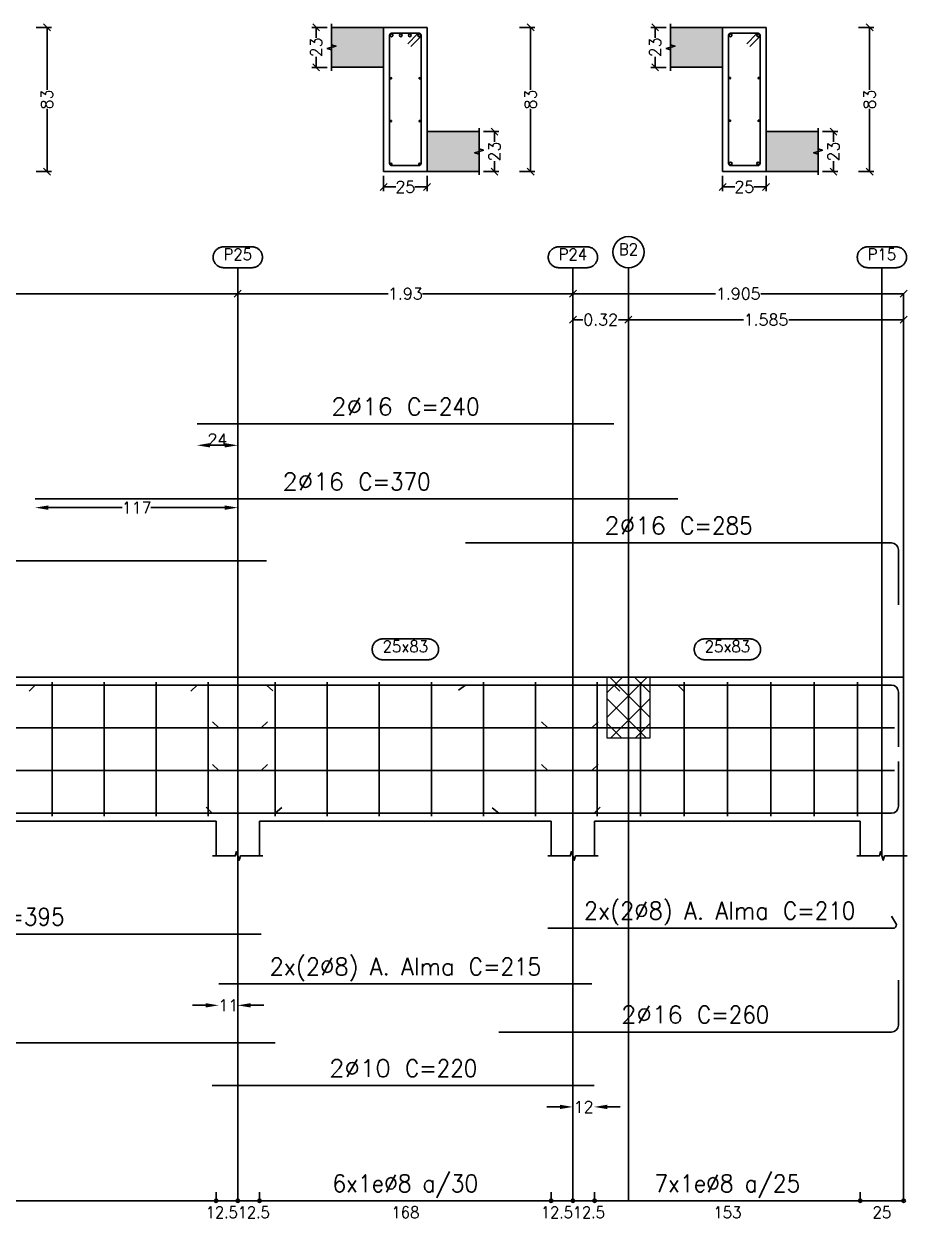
# Model space of a CAD drawing. Header units: millimetres. Extents: x 2071 to 2712, y 1262 to 1380.
# Drawn here: x 2481.9 to 2492.07, y 1261.76 to 1275.51 of the extents above; entities that cross this region are included whole.
import ezdxf
from ezdxf.enums import TextEntityAlignment as Align

# ---------------------------------------------------------------- set-up
doc = ezdxf.new("R2010")
doc.units = ezdxf.units.MM
doc.layers.add('.pormenores', color=8, linetype='Continuous')
for name, color, linetype, lineweight in [('POR_COT_COMPRIMENTO_PROJECTADO', 122, 'Continuous', 0), ('POR_COT_COT_ARM', 3, 'Continuous', 0), ('SEC_COTAS_SEC_DIM_VIGA', 122, 'Continuous', 0)]:
    doc.layers.add(name, color=color, linetype=linetype, lineweight=lineweight)
doc.styles.add('CYPETXT_0.2_romans', font='ROMANS__.TTF', dxfattribs={"height": 0.133333})
doc.styles.add('CYPETXT_romans', font='ROMANS__.TTF', dxfattribs={"height": 0.2})
doc.dimstyles.new('cype_arrow', dxfattribs={"dimtxt": 0.18, "dimasz": 0.15, "dimexe": 0.05, "dimexo": 0.05, "dimgap": 0, "dimtad": 0, "dimdec": 4, "dimzin": 0, "dimdsep": 46, "dimtxsty": 'CYPETXT_0.2_romans', "dimcen": 0.09, "dimadec": 0, "dimazin": 0, "dimtfac": 1, "dimtdec": 4, "dimtofl": 0, "dimtmove": 2, "dimatfit": 3, "dimfxl": 1, "dimtolj": 1, "dimtzin": 0, "dimarcsym": 0})
doc.dimstyles.new('cype_oblique', dxfattribs={"dimtxt": 0.18, "dimasz": 0.18, "dimexe": 0.05, "dimexo": 0.05, "dimgap": 0, "dimtad": 0, "dimdec": 4, "dimzin": 0, "dimdsep": 46, "dimtxsty": 'CYPETXT_0.2_romans', "dimblk": 'OBLIQUE', "dimtsz": 0.04, "dimcen": 0.09, "dimadec": 0, "dimazin": 0, "dimtfac": 1, "dimtdec": 4, "dimtofl": 0, "dimtmove": 2, "dimatfit": 3, "dimfxl": 1, "dimtolj": 1, "dimtzin": 0, "dimarcsym": 0})

# ---------------------------------------------------------------- blocks, each defined once
blk = doc.blocks.new('*D266')
at = {"layer": 'Defpoints', "color": 0, "transparency": 16777216}
for p in [(2481.99, 1275.472), (2482.167, 1275.472), (2481.99, 1273.812)]:
    blk.add_point(p, dxfattribs=at)
at = {"layer": 'SEC_COTAS_SEC_DIM_VIGA', "color": 0, "lineweight": -2, "transparency": 16777216}
for p, q in [((2482.04, 1275.472), (2482.217, 1275.472)), ((2482.207, 1275.432), (2482.127, 1275.512)), ((2482.167, 1275.472), (2482.167, 1274.752)), ((2482.167, 1273.812), (2482.167, 1274.533)), ((2482.04, 1273.812), (2482.217, 1273.812)), ((2482.127, 1273.852), (2482.207, 1273.772))]:
    blk.add_line(p, q, dxfattribs=at)
at = {"layer": 'SEC_COTAS_SEC_DIM_VIGA', "color": 0, "transparency": 16777216, "insert": (2482.167, 1274.642), "char_height": 0.1333, "attachment_point": 5, "rotation": 90, "style": 'CYPETXT_0.2_romans'}
blk.add_mtext('\\A1;83', dxfattribs=at)
blk = doc.blocks.new('_OBLIQUE')
at = {"color": 0, "linetype": 'ByBlock'}
blk.add_line((-0.5, -0.5), (0.5, 0.5), dxfattribs=at)
blk = doc.blocks.new('*D267')
at = {"layer": 'Defpoints', "color": 0, "transparency": 16777216}
for p in [(2486.044, 1273.812), (2486.544, 1273.812), (2486.544, 1273.635)]:
    blk.add_point(p, dxfattribs=at)
at = {"layer": 'SEC_COTAS_SEC_DIM_VIGA', "color": 0, "lineweight": -2, "transparency": 16777216}
for p, q in [((2486.084, 1273.675), (2486.004, 1273.595)), ((2486.044, 1273.762), (2486.044, 1273.585)), ((2486.044, 1273.635), (2486.183, 1273.635)), ((2486.544, 1273.635), (2486.405, 1273.635)), ((2486.504, 1273.595), (2486.584, 1273.675)), ((2486.544, 1273.762), (2486.544, 1273.585))]:
    blk.add_line(p, q, dxfattribs=at)
at = {"layer": 'SEC_COTAS_SEC_DIM_VIGA', "color": 0, "transparency": 16777216, "insert": (2486.294, 1273.635), "char_height": 0.1333, "attachment_point": 5, "style": 'CYPETXT_0.2_romans'}
blk.add_mtext('\\A1;25', dxfattribs=at)
blk = doc.blocks.new('*D268')
at = {"layer": 'Defpoints', "color": 0, "transparency": 16777216}
for p in [(2485.267, 1275.472), (2485.444, 1275.472), (2485.444, 1275.012)]:
    blk.add_point(p, dxfattribs=at)
at = {"layer": 'SEC_COTAS_SEC_DIM_VIGA', "color": 0, "lineweight": -2, "transparency": 16777216}
for p, q in [((2485.394, 1275.472), (2485.217, 1275.472)), ((2485.307, 1275.432), (2485.227, 1275.512)), ((2485.267, 1275.472), (2485.267, 1275.353)), ((2485.394, 1275.012), (2485.217, 1275.012)), ((2485.227, 1275.052), (2485.307, 1274.972)), ((2485.267, 1275.012), (2485.267, 1275.132))]:
    blk.add_line(p, q, dxfattribs=at)
at = {"layer": 'SEC_COTAS_SEC_DIM_VIGA', "color": 0, "transparency": 16777216, "insert": (2485.267, 1275.242), "char_height": 0.1333, "attachment_point": 5, "rotation": 90, "style": 'CYPETXT_0.2_romans'}
blk.add_mtext('\\A1;23', dxfattribs=at)
blk = doc.blocks.new('*D269')
at = {"layer": 'Defpoints', "color": 0, "transparency": 16777216}
for p in [(2487.144, 1274.272), (2487.321, 1274.272), (2487.144, 1273.812)]:
    blk.add_point(p, dxfattribs=at)
at = {"layer": 'SEC_COTAS_SEC_DIM_VIGA', "color": 0, "lineweight": -2, "transparency": 16777216}
for p, q in [((2487.194, 1274.272), (2487.371, 1274.272)), ((2487.361, 1274.232), (2487.281, 1274.312)), ((2487.321, 1274.272), (2487.321, 1274.153)), ((2487.321, 1273.812), (2487.321, 1273.932)), ((2487.194, 1273.812), (2487.371, 1273.812)), ((2487.281, 1273.852), (2487.361, 1273.772))]:
    blk.add_line(p, q, dxfattribs=at)
at = {"layer": 'SEC_COTAS_SEC_DIM_VIGA', "color": 0, "transparency": 16777216, "insert": (2487.321, 1274.042), "char_height": 0.1333, "attachment_point": 5, "rotation": 90, "style": 'CYPETXT_0.2_romans'}
blk.add_mtext('\\A1;23', dxfattribs=at)
blk = doc.blocks.new('*D270')
at = {"layer": 'Defpoints', "color": 0, "transparency": 16777216}
for p in [(2487.56, 1275.472), (2487.737, 1275.472), (2487.56, 1273.812)]:
    blk.add_point(p, dxfattribs=at)
at = {"layer": 'SEC_COTAS_SEC_DIM_VIGA', "color": 0, "lineweight": -2, "transparency": 16777216}
for p, q in [((2487.61, 1275.472), (2487.787, 1275.472)), ((2487.777, 1275.432), (2487.697, 1275.512)), ((2487.737, 1275.472), (2487.737, 1274.752)), ((2487.737, 1273.812), (2487.737, 1274.533)), ((2487.61, 1273.812), (2487.787, 1273.812)), ((2487.697, 1273.852), (2487.777, 1273.772))]:
    blk.add_line(p, q, dxfattribs=at)
at = {"layer": 'SEC_COTAS_SEC_DIM_VIGA', "color": 0, "transparency": 16777216, "insert": (2487.737, 1274.642), "char_height": 0.1333, "attachment_point": 5, "rotation": 90, "style": 'CYPETXT_0.2_romans'}
blk.add_mtext('\\A1;83', dxfattribs=at)
blk = doc.blocks.new('*D271')
at = {"layer": 'Defpoints', "color": 0, "transparency": 16777216}
for p in [(2489.949, 1273.812), (2490.449, 1273.812), (2490.449, 1273.635)]:
    blk.add_point(p, dxfattribs=at)
at = {"layer": 'SEC_COTAS_SEC_DIM_VIGA', "color": 0, "lineweight": -2, "transparency": 16777216}
for p, q in [((2489.989, 1273.675), (2489.909, 1273.595)), ((2489.949, 1273.762), (2489.949, 1273.585)), ((2489.949, 1273.635), (2490.088, 1273.635)), ((2490.449, 1273.635), (2490.31, 1273.635)), ((2490.409, 1273.595), (2490.489, 1273.675)), ((2490.449, 1273.762), (2490.449, 1273.585))]:
    blk.add_line(p, q, dxfattribs=at)
at = {"layer": 'SEC_COTAS_SEC_DIM_VIGA', "color": 0, "transparency": 16777216, "insert": (2490.199, 1273.635), "char_height": 0.1333, "attachment_point": 5, "style": 'CYPETXT_0.2_romans'}
blk.add_mtext('\\A1;25', dxfattribs=at)
blk = doc.blocks.new('*D272')
at = {"layer": 'Defpoints', "color": 0, "transparency": 16777216}
for p in [(2489.172, 1275.472), (2489.349, 1275.472), (2489.349, 1275.012)]:
    blk.add_point(p, dxfattribs=at)
at = {"layer": 'SEC_COTAS_SEC_DIM_VIGA', "color": 0, "lineweight": -2, "transparency": 16777216}
for p, q in [((2489.299, 1275.472), (2489.122, 1275.472)), ((2489.212, 1275.432), (2489.132, 1275.512)), ((2489.172, 1275.472), (2489.172, 1275.353)), ((2489.299, 1275.012), (2489.122, 1275.012)), ((2489.132, 1275.052), (2489.212, 1274.972)), ((2489.172, 1275.012), (2489.172, 1275.132))]:
    blk.add_line(p, q, dxfattribs=at)
at = {"layer": 'SEC_COTAS_SEC_DIM_VIGA', "color": 0, "transparency": 16777216, "insert": (2489.172, 1275.242), "char_height": 0.1333, "attachment_point": 5, "rotation": 90, "style": 'CYPETXT_0.2_romans'}
blk.add_mtext('\\A1;23', dxfattribs=at)
blk = doc.blocks.new('*D273')
at = {"layer": 'Defpoints', "color": 0, "transparency": 16777216}
for p in [(2491.049, 1274.272), (2491.226, 1274.272), (2491.049, 1273.812)]:
    blk.add_point(p, dxfattribs=at)
at = {"layer": 'SEC_COTAS_SEC_DIM_VIGA', "color": 0, "lineweight": -2, "transparency": 16777216}
for p, q in [((2491.099, 1274.272), (2491.276, 1274.272)), ((2491.266, 1274.232), (2491.186, 1274.312)), ((2491.226, 1274.272), (2491.226, 1274.153)), ((2491.226, 1273.812), (2491.226, 1273.932)), ((2491.099, 1273.812), (2491.276, 1273.812)), ((2491.186, 1273.852), (2491.266, 1273.772))]:
    blk.add_line(p, q, dxfattribs=at)
at = {"layer": 'SEC_COTAS_SEC_DIM_VIGA', "color": 0, "transparency": 16777216, "insert": (2491.226, 1274.042), "char_height": 0.1333, "attachment_point": 5, "rotation": 90, "style": 'CYPETXT_0.2_romans'}
blk.add_mtext('\\A1;23', dxfattribs=at)
blk = doc.blocks.new('*D274')
at = {"layer": 'Defpoints', "color": 0, "transparency": 16777216}
for p in [(2491.465, 1275.472), (2491.642, 1275.472), (2491.465, 1273.812)]:
    blk.add_point(p, dxfattribs=at)
at = {"layer": 'SEC_COTAS_SEC_DIM_VIGA', "color": 0, "lineweight": -2, "transparency": 16777216}
for p, q in [((2491.515, 1275.472), (2491.692, 1275.472)), ((2491.682, 1275.432), (2491.602, 1275.512)), ((2491.642, 1275.472), (2491.642, 1274.752)), ((2491.642, 1273.812), (2491.642, 1274.533)), ((2491.515, 1273.812), (2491.692, 1273.812)), ((2491.602, 1273.852), (2491.682, 1273.772))]:
    blk.add_line(p, q, dxfattribs=at)
at = {"layer": 'SEC_COTAS_SEC_DIM_VIGA', "color": 0, "transparency": 16777216, "insert": (2491.642, 1274.642), "char_height": 0.1333, "attachment_point": 5, "rotation": 90, "style": 'CYPETXT_0.2_romans'}
blk.add_mtext('\\A1;83', dxfattribs=at)
blk = doc.blocks.new('*D275')
at = {"layer": 'Defpoints', "color": 0, "transparency": 16777216}
for p in [(2488.224, 1272.105), (2488.224, 1272.105), (2488.864, 1272.105)]:
    blk.add_point(p, dxfattribs=at)
at = {"layer": 'POR_COT_COMPRIMENTO_PROJECTADO', "color": 0, "lineweight": -2, "transparency": 16777216}
for p, q in [((2488.264, 1272.145), (2488.184, 1272.065)), ((2488.824, 1272.065), (2488.904, 1272.145)), ((2488.224, 1272.105), (2488.224, 1272.105)), ((2488.224, 1272.105), (2488.338, 1272.105)), ((2488.864, 1272.105), (2488.75, 1272.105)), ((2488.864, 1272.105), (2488.864, 1272.105))]:
    blk.add_line(p, q, dxfattribs=at)
at = {"layer": 'POR_COT_COMPRIMENTO_PROJECTADO', "color": 0, "transparency": 16777216, "insert": (2488.544, 1272.105), "char_height": 0.1333, "attachment_point": 5, "style": 'CYPETXT_0.2_romans'}
blk.add_mtext('\\A1;0.32', dxfattribs=at)
blk = doc.blocks.new('*D276')
at = {"layer": 'Defpoints', "color": 0, "transparency": 16777216}
for p in [(2488.864, 1272.105), (2488.864, 1272.105), (2492.034, 1272.105)]:
    blk.add_point(p, dxfattribs=at)
at = {"layer": 'POR_COT_COMPRIMENTO_PROJECTADO', "color": 0, "lineweight": -2, "transparency": 16777216}
for p, q in [((2488.904, 1272.145), (2488.824, 1272.065)), ((2491.994, 1272.065), (2492.074, 1272.145)), ((2488.864, 1272.105), (2488.864, 1272.105)), ((2488.864, 1272.105), (2490.188, 1272.105)), ((2492.034, 1272.105), (2490.71, 1272.105)), ((2492.034, 1272.105), (2492.034, 1272.105))]:
    blk.add_line(p, q, dxfattribs=at)
at = {"layer": 'POR_COT_COMPRIMENTO_PROJECTADO', "color": 0, "transparency": 16777216, "insert": (2490.449, 1272.105), "char_height": 0.1333, "attachment_point": 5, "style": 'CYPETXT_0.2_romans'}
blk.add_mtext('\\A1;1.585', dxfattribs=at)
blk = doc.blocks.new('*D277')
at = {"layer": 'Defpoints', "color": 0, "transparency": 16777216}
for p in [(2476.834, 1272.405), (2476.834, 1272.405), (2484.364, 1272.405)]:
    blk.add_point(p, dxfattribs=at)
at = {"layer": 'POR_COT_COMPRIMENTO_PROJECTADO', "color": 0, "lineweight": -2, "transparency": 16777216}
for p, q in [((2476.874, 1272.445), (2476.794, 1272.365)), ((2476.834, 1272.405), (2476.834, 1272.405)), ((2476.834, 1272.405), (2480.328, 1272.405)), ((2484.364, 1272.405), (2480.87, 1272.405)), ((2484.324, 1272.365), (2484.404, 1272.445)), ((2484.364, 1272.405), (2484.364, 1272.405))]:
    blk.add_line(p, q, dxfattribs=at)
at = {"layer": 'POR_COT_COMPRIMENTO_PROJECTADO', "color": 0, "transparency": 16777216, "insert": (2480.599, 1272.405), "char_height": 0.1333, "attachment_point": 5, "style": 'CYPETXT_0.2_romans'}
blk.add_mtext('\\A1;3.765', dxfattribs=at)
blk = doc.blocks.new('*D278')
at = {"layer": 'Defpoints', "color": 0, "transparency": 16777216}
for p in [(2484.364, 1272.405), (2484.364, 1272.405), (2488.224, 1272.405)]:
    blk.add_point(p, dxfattribs=at)
at = {"layer": 'POR_COT_COMPRIMENTO_PROJECTADO', "color": 0, "lineweight": -2, "transparency": 16777216}
for p, q in [((2484.404, 1272.445), (2484.324, 1272.365)), ((2484.364, 1272.405), (2484.364, 1272.405)), ((2484.364, 1272.405), (2486.097, 1272.405)), ((2488.224, 1272.405), (2486.491, 1272.405)), ((2488.184, 1272.365), (2488.264, 1272.445)), ((2488.224, 1272.405), (2488.224, 1272.405))]:
    blk.add_line(p, q, dxfattribs=at)
at = {"layer": 'POR_COT_COMPRIMENTO_PROJECTADO', "color": 0, "transparency": 16777216, "insert": (2486.294, 1272.405), "char_height": 0.1333, "attachment_point": 5, "style": 'CYPETXT_0.2_romans'}
blk.add_mtext('\\A1;1.93', dxfattribs=at)
blk = doc.blocks.new('*D279')
at = {"layer": 'Defpoints', "color": 0, "transparency": 16777216}
for p in [(2488.224, 1272.405), (2488.224, 1272.405), (2492.034, 1272.405)]:
    blk.add_point(p, dxfattribs=at)
at = {"layer": 'POR_COT_COMPRIMENTO_PROJECTADO', "color": 0, "lineweight": -2, "transparency": 16777216}
for p, q in [((2488.264, 1272.445), (2488.184, 1272.365)), ((2488.224, 1272.405), (2488.224, 1272.405)), ((2488.224, 1272.405), (2489.868, 1272.405)), ((2492.034, 1272.405), (2490.39, 1272.405)), ((2491.994, 1272.365), (2492.074, 1272.445)), ((2492.034, 1272.405), (2492.034, 1272.405))]:
    blk.add_line(p, q, dxfattribs=at)
at = {"layer": 'POR_COT_COMPRIMENTO_PROJECTADO', "color": 0, "transparency": 16777216, "insert": (2490.129, 1272.405), "char_height": 0.1333, "attachment_point": 5, "style": 'CYPETXT_0.2_romans'}
blk.add_mtext('\\A1;1.905', dxfattribs=at)
blk = doc.blocks.new('*D280')
at = {"layer": 'Defpoints', "color": 0, "transparency": 16777216}
for p in [(2483.894, 1270.659), (2484.364, 1270.659), (2484.364, 1270.659)]:
    blk.add_point(p, dxfattribs=at)
at = {"layer": 'POR_COT_COT_ARM', "color": 0, "lineweight": -2, "transparency": 16777216}
for p, q in [((2483.894, 1270.659), (2483.894, 1270.659)), ((2484.044, 1270.659), (2484.214, 1270.659)), ((2484.364, 1270.659), (2484.364, 1270.659))]:
    blk.add_line(p, q, dxfattribs=at)
at = {"layer": 'POR_COT_COT_ARM', "color": 0, "transparency": 16777216}
for points in [[(2484.044, 1270.684), (2484.044, 1270.634), (2483.894, 1270.659)], [(2484.214, 1270.634), (2484.214, 1270.684), (2484.364, 1270.659)]]:
    blk.add_solid(points, dxfattribs=at)
at = {"layer": 'POR_COT_COT_ARM', "color": 0, "transparency": 16777216, "insert": (2484.129, 1270.726), "char_height": 0.1333, "attachment_point": 5, "style": 'CYPETXT_0.2_romans'}
blk.add_mtext('\\A1;24', dxfattribs=at)
blk = doc.blocks.new('*D281')
at = {"layer": 'Defpoints', "color": 0, "transparency": 16777216}
for p in [(2488.224, 1263.039), (2488.469, 1263.039), (2488.469, 1263.039)]:
    blk.add_point(p, dxfattribs=at)
at = {"layer": 'POR_COT_COT_ARM', "color": 0, "lineweight": -2, "transparency": 16777216}
for p, q in [((2488.074, 1263.039), (2487.924, 1263.039)), ((2488.224, 1263.039), (2488.224, 1263.039)), ((2488.469, 1263.039), (2488.469, 1263.039)), ((2488.619, 1263.039), (2488.769, 1263.039))]:
    blk.add_line(p, q, dxfattribs=at)
at = {"layer": 'POR_COT_COT_ARM', "color": 0, "transparency": 16777216}
for points in [[(2488.074, 1263.014), (2488.074, 1263.064), (2488.224, 1263.039)], [(2488.619, 1263.064), (2488.619, 1263.014), (2488.469, 1263.039)]]:
    blk.add_solid(points, dxfattribs=at)
at = {"layer": 'POR_COT_COT_ARM', "color": 0, "transparency": 16777216, "insert": (2488.347, 1263.039), "char_height": 0.1333, "attachment_point": 5, "style": 'CYPETXT_0.2_romans'}
blk.add_mtext('\\A1;12', dxfattribs=at)
blk = doc.blocks.new('*D282')
at = {"layer": 'Defpoints', "color": 0, "transparency": 16777216}
for p in [(2484.144, 1264.209), (2484.364, 1264.209), (2484.364, 1264.209)]:
    blk.add_point(p, dxfattribs=at)
at = {"layer": 'POR_COT_COT_ARM', "color": 0, "lineweight": -2, "transparency": 16777216}
for p, q in [((2483.994, 1264.209), (2483.844, 1264.209)), ((2484.144, 1264.209), (2484.144, 1264.209)), ((2484.364, 1264.209), (2484.364, 1264.209)), ((2484.514, 1264.209), (2484.664, 1264.209))]:
    blk.add_line(p, q, dxfattribs=at)
at = {"layer": 'POR_COT_COT_ARM', "color": 0, "transparency": 16777216}
for points in [[(2483.994, 1264.184), (2483.994, 1264.234), (2484.144, 1264.209)], [(2484.514, 1264.234), (2484.514, 1264.184), (2484.364, 1264.209)]]:
    blk.add_solid(points, dxfattribs=at)
at = {"layer": 'POR_COT_COT_ARM', "color": 0, "transparency": 16777216, "insert": (2484.254, 1264.209), "char_height": 0.1333, "attachment_point": 5, "style": 'CYPETXT_0.2_romans'}
blk.add_mtext('\\A1;11', dxfattribs=at)
blk = doc.blocks.new('*D283')
at = {"layer": 'Defpoints', "color": 0, "transparency": 16777216}
for p in [(2482.031, 1269.941), (2484.364, 1269.941), (2484.364, 1269.941)]:
    blk.add_point(p, dxfattribs=at)
at = {"layer": 'POR_COT_COT_ARM', "color": 0, "lineweight": -2, "transparency": 16777216}
for p, q in [((2482.031, 1269.941), (2482.031, 1269.941)), ((2482.181, 1269.941), (2483.033, 1269.941)), ((2484.214, 1269.941), (2483.362, 1269.941)), ((2484.364, 1269.941), (2484.364, 1269.941))]:
    blk.add_line(p, q, dxfattribs=at)
at = {"layer": 'POR_COT_COT_ARM', "color": 0, "transparency": 16777216}
for points in [[(2482.181, 1269.966), (2482.181, 1269.916), (2482.031, 1269.941)], [(2484.214, 1269.916), (2484.214, 1269.966), (2484.364, 1269.941)]]:
    blk.add_solid(points, dxfattribs=at)
at = {"layer": 'POR_COT_COT_ARM', "color": 0, "transparency": 16777216, "insert": (2483.198, 1269.941), "char_height": 0.1333, "attachment_point": 5, "style": 'CYPETXT_0.2_romans'}
blk.add_mtext('\\A1;117', dxfattribs=at)

msp = doc.modelspace()

# ---------------------------------------------------------------- hatches: boundary and pattern name
at = {"layer": '.pormenores', "true_color": 0xdad7d3}
for points in [[(2485.44405, 1275.47247), (2486.04405, 1275.47247), (2486.04405, 1275.01247), (2485.44405, 1275.01247)], [(2489.34905, 1275.47247), (2489.94905, 1275.47247), (2489.94905, 1275.01247), (2489.34905, 1275.01247)], [(2487.14405, 1274.27247), (2486.54405, 1274.27247), (2486.54405, 1273.81247), (2487.14405, 1273.81247)], [(2491.04905, 1274.27247), (2490.44905, 1274.27247), (2490.44905, 1273.81247), (2491.04905, 1273.81247)]]:
    msp.add_hatch(color=254, dxfattribs=at).paths.add_polyline_path(points, flags=0)

# ---------------------------------------------------------------- linework, layer by layer
at = {"layer": '.pormenores'}
for p, q in [((2484.36405, 1272.40457), (2484.36405, 1272.70457)), ((2488.22405, 1272.40457), (2488.22405, 1272.70457)), ((2488.86405, 1272.40457), (2488.86405, 1272.70457)), ((2491.78405, 1272.40457), (2491.78405, 1272.70457)), ((2484.36405, 1272.40457), (2484.36405, 1261.95836)), ((2488.22405, 1272.40457), (2488.22405, 1261.95836)), ((2488.22405, 1272.40457), (2488.22405, 1261.95836)), ((2488.86405, 1272.40457), (2488.86405, 1261.95836)), ((2491.78405, 1265.92905), (2491.78405, 1272.40457)), ((2492.03405, 1272.40457), (2492.03405, 1261.95836)), ((2492.03405, 1272.40457), (2492.03405, 1261.95836)), ((2477.33405, 1267.98905), (2484.11405, 1267.98905)), ((2482.03135, 1267.89705), (2481.96064, 1267.82634)), ((2482.22405, 1267.92905), (2482.22405, 1266.38905)), ((2482.82405, 1267.92905), (2482.82405, 1266.38905)), ((2483.42405, 1267.92905), (2483.42405, 1266.38905)), ((2483.89405, 1267.89705), (2483.82334, 1267.82634)), ((2484.02405, 1267.92905), (2484.02405, 1266.38905)), ((2484.61405, 1267.98905), (2487.97405, 1267.98905)), ((2484.69405, 1267.89705), (2484.76914, 1267.83101)), ((2484.79405, 1267.92905), (2484.79405, 1266.38905)), ((2485.39405, 1267.92905), (2485.39405, 1266.38905)), ((2485.99405, 1267.92905), (2485.99405, 1266.38905)), ((2486.59405, 1267.92905), (2486.59405, 1266.38905)), ((2486.98513, 1267.89705), (2486.90515, 1267.83703)), ((2487.19405, 1267.92905), (2487.19405, 1266.38905)), ((2487.79405, 1267.92905), (2487.79405, 1266.38905)), ((2488.47405, 1267.98905), (2488.86405, 1267.98905)), ((2488.50405, 1267.92905), (2488.50405, 1266.38905)), ((2488.69405, 1267.89705), (2488.76476, 1267.82634)), ((2488.86405, 1267.98905), (2491.53405, 1267.98905)), ((2489.00405, 1267.92905), (2489.00405, 1266.38905)), ((2489.43135, 1267.89705), (2489.50206, 1267.82634)), ((2489.50405, 1267.92905), (2489.50405, 1266.38905)), ((2490.00405, 1267.92905), (2490.00405, 1266.38905)), ((2490.50405, 1267.92905), (2490.50405, 1266.38905)), ((2491.00405, 1267.92905), (2491.00405, 1266.38905)), ((2491.50405, 1267.92905), (2491.50405, 1266.38905)), ((2484.14405, 1267.40505), (2484.07334, 1267.47576)), ((2484.63405, 1267.40505), (2484.70476, 1267.47576)), ((2487.93405, 1267.40505), (2487.86334, 1267.47576)), ((2488.44405, 1267.40505), (2488.51476, 1267.47576)), ((2484.14405, 1266.91305), (2484.07334, 1266.98376)), ((2484.63405, 1266.91305), (2484.70476, 1266.98376)), ((2487.93405, 1266.91305), (2487.86334, 1266.98376)), ((2488.44405, 1266.91305), (2488.51476, 1266.98376)), ((2484.06905, 1266.42105), (2483.99834, 1266.49176)), ((2484.79594, 1266.42105), (2484.87179, 1266.48622)), ((2487.37216, 1266.42105), (2487.29293, 1266.48206)), ((2488.46905, 1266.42105), (2488.53976, 1266.49176)), ((2477.33405, 1266.32905), (2484.11405, 1266.32905)), ((2484.11405, 1266.32905), (2484.11405, 1265.92905)), ((2484.61405, 1266.32905), (2487.97405, 1266.32905)), ((2484.61405, 1266.32905), (2484.61405, 1265.92905)), ((2487.97405, 1266.32905), (2487.97405, 1265.92905)), ((2488.47405, 1266.32905), (2488.86405, 1266.32905)), ((2488.47405, 1266.32905), (2488.47405, 1265.92905)), ((2488.86405, 1266.32905), (2491.53405, 1266.32905)), ((2491.53405, 1266.32905), (2491.53405, 1265.92905)), ((2492.03405, 1266.32905), (2492.03405, 1265.92905)), ((2484.11405, 1261.95836), (2484.11405, 1262.05836)), ((2484.36405, 1261.95836), (2484.36405, 1262.05836)), ((2484.61405, 1261.95836), (2484.61405, 1262.05836)), ((2487.97405, 1261.95836), (2487.97405, 1262.05836)), ((2488.22405, 1261.95836), (2488.22405, 1262.05836)), ((2488.47405, 1261.95836), (2488.47405, 1262.05836)), ((2491.53405, 1261.95836), (2491.53405, 1262.05836))]:
    msp.add_line(p, q, dxfattribs=at)
at = {"layer": '.pormenores', "lineweight": 0}
for p, q in [((2488.61405, 1267.80718), (2488.79593, 1267.98905)), ((2488.61405, 1267.52433), (2489.07877, 1267.98905)), ((2489.11405, 1267.52433), (2488.64933, 1267.98905)), ((2489.11405, 1267.80718), (2488.93218, 1267.98905)), ((2489.06649, 1267.28905), (2488.61405, 1267.74149)), ((2488.66161, 1267.28905), (2489.11405, 1267.74149)), ((2488.78365, 1267.28905), (2488.61405, 1267.45865)), ((2488.94446, 1267.28905), (2489.11405, 1267.45865))]:
    msp.add_line(p, q, dxfattribs=at)
at = {"layer": '.pormenores'}
for points in [[(2485.44405, 1275.51247), (2485.44405, 1275.27247), (2485.49405, 1275.25747), (2485.39405, 1275.22747), (2485.44405, 1275.21247), (2485.44405, 1274.97247)], [(2485.44405, 1275.47247), (2486.04405, 1275.47247), (2486.04405, 1275.01247), (2485.44405, 1275.01247)], [(2489.34905, 1275.51247), (2489.34905, 1275.27247), (2489.39905, 1275.25747), (2489.29905, 1275.22747), (2489.34905, 1275.21247), (2489.34905, 1274.97247)], [(2489.34905, 1275.47247), (2489.94905, 1275.47247), (2489.94905, 1275.01247), (2489.34905, 1275.01247)], [(2486.35589, 1275.25036), (2486.46902, 1275.3635), (2486.47147, 1275.36636), (2486.47344, 1275.36957), (2486.47488, 1275.37305), (2486.47576, 1275.37672), (2486.47605, 1275.38047), (2486.47559, 1275.38515), (2486.47422, 1275.38965), (2486.47201, 1275.3938), (2486.46902, 1275.39744), (2486.46539, 1275.40042), (2486.46124, 1275.40264), (2486.45673, 1275.40401), (2486.45205, 1275.40447), (2486.13605, 1275.40447), (2486.12687, 1275.40264), (2486.11908, 1275.39744), (2486.11388, 1275.38965), (2486.11205, 1275.38047), (2486.11205, 1273.90447), (2486.11388, 1273.89529), (2486.11908, 1273.8875), (2486.12687, 1273.8823), (2486.13605, 1273.88047), (2486.45205, 1273.88047), (2486.46124, 1273.8823), (2486.46902, 1273.8875), (2486.47422, 1273.89529), (2486.47605, 1273.90447), (2486.47605, 1275.38047), (2486.47559, 1275.38515), (2486.47422, 1275.38965), (2486.47201, 1275.3938), (2486.46902, 1275.39744), (2486.46539, 1275.40042), (2486.46124, 1275.40264), (2486.45673, 1275.40401), (2486.45205, 1275.40447), (2486.44737, 1275.40401), (2486.44287, 1275.40264), (2486.43872, 1275.40042), (2486.43508, 1275.39744), (2486.32194, 1275.2843)], [(2490.26089, 1275.25036), (2490.37402, 1275.3635), (2490.37647, 1275.36636), (2490.37844, 1275.36957), (2490.37988, 1275.37305), (2490.38076, 1275.37672), (2490.38105, 1275.38047), (2490.38059, 1275.38515), (2490.37922, 1275.38965), (2490.37701, 1275.3938), (2490.37402, 1275.39744), (2490.37039, 1275.40042), (2490.36624, 1275.40264), (2490.36173, 1275.40401), (2490.35705, 1275.40447), (2490.04105, 1275.40447), (2490.03187, 1275.40264), (2490.02408, 1275.39744), (2490.01888, 1275.38965), (2490.01705, 1275.38047), (2490.01705, 1273.90447), (2490.01888, 1273.89529), (2490.02408, 1273.8875), (2490.03187, 1273.8823), (2490.04105, 1273.88047), (2490.35705, 1273.88047), (2490.36624, 1273.8823), (2490.37402, 1273.8875), (2490.37922, 1273.89529), (2490.38105, 1273.90447), (2490.38105, 1275.38047), (2490.38059, 1275.38515), (2490.37922, 1275.38965), (2490.37701, 1275.3938), (2490.37402, 1275.39744), (2490.37039, 1275.40042), (2490.36624, 1275.40264), (2490.36173, 1275.40401), (2490.35705, 1275.40447), (2490.35237, 1275.40401), (2490.34787, 1275.40264), (2490.34372, 1275.40042), (2490.34008, 1275.39744), (2490.22694, 1275.2843)], [(2487.14405, 1274.27247), (2486.54405, 1274.27247), (2486.54405, 1273.81247), (2487.14405, 1273.81247)], [(2487.14405, 1274.31247), (2487.14405, 1274.07247), (2487.19405, 1274.05747), (2487.09405, 1274.02747), (2487.14405, 1274.01247), (2487.14405, 1273.77247)], [(2491.04905, 1274.27247), (2490.44905, 1274.27247), (2490.44905, 1273.81247), (2491.04905, 1273.81247)], [(2491.04905, 1274.31247), (2491.04905, 1274.07247), (2491.09905, 1274.05747), (2490.99905, 1274.02747), (2491.04905, 1274.01247), (2491.04905, 1273.77247)], [(2483.89405, 1270.90457), (2488.69405, 1270.90457)], [(2482.03135, 1270.04092), (2489.43135, 1270.04092)], [(2486.98513, 1269.53379), (2491.89405, 1269.53379), (2491.92467, 1269.5277), (2491.95062, 1269.51036), (2491.96796, 1269.48441), (2491.97405, 1269.45379), (2491.97405, 1268.82271)], [(2476.89405, 1268.82803), (2476.89405, 1269.27803), (2476.89786, 1269.29716), (2476.9087, 1269.31338), (2476.92492, 1269.32422), (2476.94405, 1269.32803), (2484.69405, 1269.32803)], [(2476.89405, 1267.39705), (2476.89405, 1267.84705), (2476.89786, 1267.86619), (2476.9087, 1267.88241), (2476.92492, 1267.89325), (2476.94405, 1267.89705), (2484.69405, 1267.89705)], [(2482.03135, 1267.89705), (2489.43135, 1267.89705)], [(2483.89405, 1267.89705), (2488.69405, 1267.89705)], [(2484.11405, 1267.98905), (2484.61405, 1267.98905)], [(2486.98513, 1267.89705), (2491.89405, 1267.89705), (2491.92467, 1267.89096), (2491.95062, 1267.87362), (2491.96796, 1267.84767), (2491.97405, 1267.81705), (2491.97405, 1267.18597)], [(2487.97405, 1267.98905), (2488.47405, 1267.98905)], [(2491.53405, 1267.98905), (2492.03405, 1267.98905), (2492.03405, 1266.32905)], [(2476.94024, 1267.40505), (2484.63405, 1267.40505)], [(2484.14405, 1267.40505), (2488.44405, 1267.40505)], [(2487.93405, 1267.40505), (2491.92786, 1267.40505)], [(2476.89405, 1267.01916), (2476.89405, 1266.50105), (2476.90014, 1266.47044), (2476.91748, 1266.44448), (2476.94344, 1266.42714), (2476.97405, 1266.42105), (2484.79594, 1266.42105)], [(2476.94024, 1266.91305), (2484.63405, 1266.91305)], [(2484.14405, 1266.91305), (2488.44405, 1266.91305)], [(2487.37216, 1266.42105), (2491.89405, 1266.42105), (2491.92467, 1266.42714), (2491.95062, 1266.44448), (2491.96796, 1266.47044), (2491.97405, 1266.50105), (2491.97405, 1267.01916)], [(2487.93405, 1266.91305), (2491.92786, 1266.91305)], [(2484.06905, 1266.42105), (2488.46905, 1266.42105)], [(2484.07405, 1265.92905), (2484.33405, 1265.92905), (2484.34905, 1265.97905), (2484.37905, 1265.87905), (2484.39405, 1265.92905), (2484.65405, 1265.92905)], [(2487.93405, 1265.92905), (2488.19405, 1265.92905), (2488.20905, 1265.97905), (2488.23905, 1265.87905), (2488.25405, 1265.92905), (2488.51405, 1265.92905)], [(2491.49405, 1265.92905), (2491.75405, 1265.92905), (2491.76905, 1265.97905), (2491.79905, 1265.87905), (2491.81405, 1265.92905), (2492.07405, 1265.92905)], [(2476.97405, 1265.16762), (2476.91715, 1265.06905), (2476.91993, 1265.05326), (2476.92795, 1265.03936), (2476.94024, 1265.02905), (2484.63405, 1265.02905)], [(2487.93405, 1265.09927), (2491.92786, 1265.09927), (2491.94015, 1265.10958), (2491.94817, 1265.12348), (2491.95096, 1265.13927), (2491.89405, 1265.23784)], [(2484.14405, 1264.45512), (2488.44405, 1264.45512)], [(2487.37216, 1263.9018), (2491.89405, 1263.9018), (2491.92467, 1263.90789), (2491.95062, 1263.92523), (2491.96796, 1263.95119), (2491.97405, 1263.9818), (2491.97405, 1264.49991)], [(2476.89405, 1264.37393), (2476.89405, 1263.85582), (2476.90014, 1263.82521), (2476.91748, 1263.79926), (2476.94344, 1263.78191), (2476.97405, 1263.77582), (2484.79594, 1263.77582)], [(2484.06905, 1263.28461), (2488.46905, 1263.28461)], [(2477.33405, 1261.95836), (2484.11405, 1261.95836), (2484.11405, 1262.05836)], [(2484.11405, 1261.95836), (2484.36405, 1261.95836), (2484.36405, 1262.05836)], [(2484.36405, 1261.95836), (2484.61405, 1261.95836), (2484.61405, 1262.05836)], [(2484.61405, 1261.95836), (2487.97405, 1261.95836), (2487.97405, 1262.05836)], [(2487.97405, 1261.95836), (2488.22405, 1261.95836), (2488.22405, 1262.05836)], [(2488.22405, 1261.95836), (2488.47405, 1261.95836), (2488.47405, 1262.05836)], [(2488.47405, 1261.95836), (2491.53405, 1261.95836), (2491.53405, 1262.05836)], [(2491.53405, 1261.95836), (2492.03405, 1261.95836), (2492.03405, 1262.05836)]]:
    msp.add_lwpolyline(points, dxfattribs=at)
at = {"layer": '.pormenores', "color": 254, "true_color": 0xdad7d3}
for points in [[(2485.44405, 1275.47247), (2486.04405, 1275.47247), (2486.04405, 1275.01247), (2485.44405, 1275.01247)], [(2489.34905, 1275.47247), (2489.94905, 1275.47247), (2489.94905, 1275.01247), (2489.34905, 1275.01247)], [(2487.14405, 1274.27247), (2486.54405, 1274.27247), (2486.54405, 1273.81247), (2487.14405, 1273.81247)], [(2491.04905, 1274.27247), (2490.44905, 1274.27247), (2490.44905, 1273.81247), (2491.04905, 1273.81247)]]:
    msp.add_lwpolyline(points, close=True, dxfattribs=at)
at = {"layer": '.pormenores'}
for points in [[(2486.54405, 1275.47247), (2486.04405, 1275.47247), (2486.04405, 1273.81247), (2486.54405, 1273.81247), (2486.54405, 1275.47247)], [(2490.44905, 1275.47247), (2489.94905, 1275.47247), (2489.94905, 1273.81247), (2490.44905, 1273.81247), (2490.44905, 1275.47247)], [(2484.52805, 1272.94457), (2484.53607, 1272.9443), (2484.54405, 1272.9435), (2484.55195, 1272.94217), (2484.55976, 1272.94031), (2484.56741, 1272.93793), (2484.5749, 1272.93505), (2484.58217, 1272.93167), (2484.58921, 1272.92782), (2484.59597, 1272.9235), (2484.60242, 1272.91875), (2484.60855, 1272.91357), (2484.61431, 1272.90799), (2484.61969, 1272.90205), (2484.62466, 1272.89575), (2484.6292, 1272.88914), (2484.63329, 1272.88224), (2484.6369, 1272.87508), (2484.64003, 1272.8677), (2484.64266, 1272.86012), (2484.64478, 1272.85239), (2484.64638, 1272.84453), (2484.64745, 1272.83658), (2484.64798, 1272.82858), (2484.64798, 1272.82056), (2484.64745, 1272.81256), (2484.64638, 1272.80461), (2484.64478, 1272.79675), (2484.64266, 1272.78902), (2484.64003, 1272.78144), (2484.6369, 1272.77406), (2484.63329, 1272.7669), (2484.6292, 1272.76), (2484.62466, 1272.75339), (2484.61969, 1272.7471), (2484.61431, 1272.74115), (2484.60855, 1272.73557), (2484.60242, 1272.7304), (2484.59597, 1272.72564), (2484.58921, 1272.72132), (2484.58217, 1272.71747), (2484.5749, 1272.71409), (2484.56741, 1272.71121), (2484.55976, 1272.70883), (2484.55195, 1272.70698), (2484.54405, 1272.70564), (2484.53607, 1272.70484), (2484.52805, 1272.70457), (2484.20005, 1272.70457), (2484.19204, 1272.70484), (2484.18406, 1272.70564), (2484.17615, 1272.70698), (2484.16835, 1272.70883), (2484.16069, 1272.71121), (2484.1532, 1272.71409), (2484.14593, 1272.71747), (2484.1389, 1272.72132), (2484.13214, 1272.72564), (2484.12568, 1272.7304), (2484.11956, 1272.73557), (2484.11379, 1272.74115), (2484.10841, 1272.7471), (2484.10344, 1272.75339), (2484.0989, 1272.76), (2484.09482, 1272.7669), (2484.0912, 1272.77406), (2484.08807, 1272.78144), (2484.08544, 1272.78902), (2484.08332, 1272.79675), (2484.08172, 1272.80461), (2484.08065, 1272.81256), (2484.08012, 1272.82056), (2484.08012, 1272.82858), (2484.08065, 1272.83658), (2484.08172, 1272.84453), (2484.08332, 1272.85239), (2484.08544, 1272.86012), (2484.08807, 1272.8677), (2484.0912, 1272.87508), (2484.09482, 1272.88224), (2484.0989, 1272.88914), (2484.10344, 1272.89575), (2484.10841, 1272.90205), (2484.11379, 1272.90799), (2484.11956, 1272.91357), (2484.12568, 1272.91875), (2484.13214, 1272.9235), (2484.1389, 1272.92782), (2484.14593, 1272.93167), (2484.1532, 1272.93505), (2484.16069, 1272.93793), (2484.16835, 1272.94031), (2484.17615, 1272.94217), (2484.18406, 1272.9435), (2484.19204, 1272.9443), (2484.20005, 1272.94457), (2484.52805, 1272.94457)], [(2488.38805, 1272.94457), (2488.39607, 1272.9443), (2488.40405, 1272.9435), (2488.41195, 1272.94217), (2488.41976, 1272.94031), (2488.42741, 1272.93793), (2488.4349, 1272.93505), (2488.44217, 1272.93167), (2488.44921, 1272.92782), (2488.45597, 1272.9235), (2488.46242, 1272.91875), (2488.46855, 1272.91357), (2488.47431, 1272.90799), (2488.47969, 1272.90205), (2488.48466, 1272.89575), (2488.4892, 1272.88914), (2488.49329, 1272.88224), (2488.4969, 1272.87508), (2488.50003, 1272.8677), (2488.50266, 1272.86012), (2488.50478, 1272.85239), (2488.50638, 1272.84453), (2488.50745, 1272.83658), (2488.50798, 1272.82858), (2488.50798, 1272.82056), (2488.50745, 1272.81256), (2488.50638, 1272.80461), (2488.50478, 1272.79675), (2488.50266, 1272.78902), (2488.50003, 1272.78144), (2488.4969, 1272.77406), (2488.49329, 1272.7669), (2488.4892, 1272.76), (2488.48466, 1272.75339), (2488.47969, 1272.7471), (2488.47431, 1272.74115), (2488.46855, 1272.73557), (2488.46242, 1272.7304), (2488.45597, 1272.72564), (2488.44921, 1272.72132), (2488.44217, 1272.71747), (2488.4349, 1272.71409), (2488.42741, 1272.71121), (2488.41976, 1272.70883), (2488.41195, 1272.70698), (2488.40405, 1272.70564), (2488.39607, 1272.70484), (2488.38805, 1272.70457), (2488.06005, 1272.70457), (2488.05204, 1272.70484), (2488.04406, 1272.70564), (2488.03615, 1272.70698), (2488.02835, 1272.70883), (2488.02069, 1272.71121), (2488.0132, 1272.71409), (2488.00593, 1272.71747), (2487.9989, 1272.72132), (2487.99214, 1272.72564), (2487.98568, 1272.7304), (2487.97956, 1272.73557), (2487.97379, 1272.74115), (2487.96841, 1272.7471), (2487.96344, 1272.75339), (2487.9589, 1272.76), (2487.95482, 1272.7669), (2487.9512, 1272.77406), (2487.94807, 1272.78144), (2487.94544, 1272.78902), (2487.94332, 1272.79675), (2487.94172, 1272.80461), (2487.94065, 1272.81256), (2487.94012, 1272.82056), (2487.94012, 1272.82858), (2487.94065, 1272.83658), (2487.94172, 1272.84453), (2487.94332, 1272.85239), (2487.94544, 1272.86012), (2487.94807, 1272.8677), (2487.9512, 1272.87508), (2487.95482, 1272.88224), (2487.9589, 1272.88914), (2487.96344, 1272.89575), (2487.96841, 1272.90205), (2487.97379, 1272.90799), (2487.97956, 1272.91357), (2487.98568, 1272.91875), (2487.99214, 1272.9235), (2487.9989, 1272.92782), (2488.00593, 1272.93167), (2488.0132, 1272.93505), (2488.02069, 1272.93793), (2488.02835, 1272.94031), (2488.03615, 1272.94217), (2488.04406, 1272.9435), (2488.05204, 1272.9443), (2488.06005, 1272.94457), (2488.38805, 1272.94457)], [(2491.94805, 1272.94457), (2491.95607, 1272.9443), (2491.96405, 1272.9435), (2491.97195, 1272.94217), (2491.97976, 1272.94031), (2491.98741, 1272.93793), (2491.9949, 1272.93505), (2492.00217, 1272.93167), (2492.00921, 1272.92782), (2492.01597, 1272.9235), (2492.02242, 1272.91875), (2492.02855, 1272.91357), (2492.03431, 1272.90799), (2492.03969, 1272.90205), (2492.04466, 1272.89575), (2492.0492, 1272.88914), (2492.05329, 1272.88224), (2492.0569, 1272.87508), (2492.06003, 1272.8677), (2492.06266, 1272.86012), (2492.06478, 1272.85239), (2492.06638, 1272.84453), (2492.06745, 1272.83658), (2492.06798, 1272.82858), (2492.06798, 1272.82056), (2492.06745, 1272.81256), (2492.06638, 1272.80461), (2492.06478, 1272.79675), (2492.06266, 1272.78902), (2492.06003, 1272.78144), (2492.0569, 1272.77406), (2492.05329, 1272.7669), (2492.0492, 1272.76), (2492.04466, 1272.75339), (2492.03969, 1272.7471), (2492.03431, 1272.74115), (2492.02855, 1272.73557), (2492.02242, 1272.7304), (2492.01597, 1272.72564), (2492.00921, 1272.72132), (2492.00217, 1272.71747), (2491.9949, 1272.71409), (2491.98741, 1272.71121), (2491.97976, 1272.70883), (2491.97195, 1272.70698), (2491.96405, 1272.70564), (2491.95607, 1272.70484), (2491.94805, 1272.70457), (2491.62005, 1272.70457), (2491.61204, 1272.70484), (2491.60406, 1272.70564), (2491.59615, 1272.70698), (2491.58835, 1272.70883), (2491.58069, 1272.71121), (2491.5732, 1272.71409), (2491.56593, 1272.71747), (2491.5589, 1272.72132), (2491.55214, 1272.72564), (2491.54568, 1272.7304), (2491.53956, 1272.73557), (2491.53379, 1272.74115), (2491.52841, 1272.7471), (2491.52344, 1272.75339), (2491.5189, 1272.76), (2491.51482, 1272.7669), (2491.5112, 1272.77406), (2491.50807, 1272.78144), (2491.50544, 1272.78902), (2491.50332, 1272.79675), (2491.50172, 1272.80461), (2491.50065, 1272.81256), (2491.50012, 1272.82056), (2491.50012, 1272.82858), (2491.50065, 1272.83658), (2491.50172, 1272.84453), (2491.50332, 1272.85239), (2491.50544, 1272.86012), (2491.50807, 1272.8677), (2491.5112, 1272.87508), (2491.51482, 1272.88224), (2491.5189, 1272.88914), (2491.52344, 1272.89575), (2491.52841, 1272.90205), (2491.53379, 1272.90799), (2491.53956, 1272.91357), (2491.54568, 1272.91875), (2491.55214, 1272.9235), (2491.5589, 1272.92782), (2491.56593, 1272.93167), (2491.5732, 1272.93505), (2491.58069, 1272.93793), (2491.58835, 1272.94031), (2491.59615, 1272.94217), (2491.60406, 1272.9435), (2491.61204, 1272.9443), (2491.62005, 1272.94457), (2491.94805, 1272.94457)], [(2486.55605, 1268.42905), (2486.56407, 1268.42878), (2486.57205, 1268.42798), (2486.57995, 1268.42665), (2486.58776, 1268.42479), (2486.59541, 1268.42241), (2486.6029, 1268.41953), (2486.61017, 1268.41616), (2486.61721, 1268.4123), (2486.62397, 1268.40799), (2486.63042, 1268.40323), (2486.63655, 1268.39805), (2486.64231, 1268.39248), (2486.64769, 1268.38653), (2486.65266, 1268.38023), (2486.6572, 1268.37362), (2486.66129, 1268.36672), (2486.6649, 1268.35957), (2486.66803, 1268.35218), (2486.67066, 1268.34461), (2486.67278, 1268.33687), (2486.67438, 1268.32901), (2486.67545, 1268.32106), (2486.67598, 1268.31306), (2486.67598, 1268.30504), (2486.67545, 1268.29704), (2486.67438, 1268.28909), (2486.67278, 1268.28123), (2486.67066, 1268.2735), (2486.66803, 1268.26592), (2486.6649, 1268.25854), (2486.66129, 1268.25138), (2486.6572, 1268.24448), (2486.65266, 1268.23787), (2486.64769, 1268.23158), (2486.64231, 1268.22563), (2486.63655, 1268.22005), (2486.63042, 1268.21488), (2486.62397, 1268.21012), (2486.61721, 1268.2058), (2486.61017, 1268.20195), (2486.6029, 1268.19857), (2486.59541, 1268.19569), (2486.58776, 1268.19332), (2486.57995, 1268.19146), (2486.57205, 1268.19012), (2486.56407, 1268.18932), (2486.55605, 1268.18905), (2486.03205, 1268.18905), (2486.02404, 1268.18932), (2486.01606, 1268.19012), (2486.00815, 1268.19146), (2486.00035, 1268.19332), (2485.99269, 1268.19569), (2485.9852, 1268.19857), (2485.97793, 1268.20195), (2485.9709, 1268.2058), (2485.96414, 1268.21012), (2485.95768, 1268.21488), (2485.95156, 1268.22005), (2485.94579, 1268.22563), (2485.94041, 1268.23158), (2485.93544, 1268.23787), (2485.9309, 1268.24448), (2485.92682, 1268.25138), (2485.9232, 1268.25854), (2485.92007, 1268.26592), (2485.91744, 1268.2735), (2485.91532, 1268.28123), (2485.91372, 1268.28909), (2485.91265, 1268.29704), (2485.91212, 1268.30504), (2485.91212, 1268.31306), (2485.91265, 1268.32106), (2485.91372, 1268.32901), (2485.91532, 1268.33687), (2485.91744, 1268.34461), (2485.92007, 1268.35218), (2485.9232, 1268.35957), (2485.92682, 1268.36672), (2485.9309, 1268.37362), (2485.93544, 1268.38023), (2485.94041, 1268.38653), (2485.94579, 1268.39248), (2485.95156, 1268.39805), (2485.95768, 1268.40323), (2485.96414, 1268.40799), (2485.9709, 1268.4123), (2485.97793, 1268.41616), (2485.9852, 1268.41953), (2485.99269, 1268.42241), (2486.00035, 1268.42479), (2486.00815, 1268.42665), (2486.01606, 1268.42798), (2486.02404, 1268.42878), (2486.03205, 1268.42905), (2486.55605, 1268.42905)], [(2490.26605, 1268.42905), (2490.27407, 1268.42878), (2490.28205, 1268.42798), (2490.28995, 1268.42665), (2490.29776, 1268.42479), (2490.30541, 1268.42241), (2490.3129, 1268.41953), (2490.32017, 1268.41616), (2490.32721, 1268.4123), (2490.33397, 1268.40799), (2490.34042, 1268.40323), (2490.34655, 1268.39805), (2490.35231, 1268.39248), (2490.35769, 1268.38653), (2490.36266, 1268.38023), (2490.3672, 1268.37362), (2490.37129, 1268.36672), (2490.3749, 1268.35957), (2490.37803, 1268.35218), (2490.38066, 1268.34461), (2490.38278, 1268.33687), (2490.38438, 1268.32901), (2490.38545, 1268.32106), (2490.38598, 1268.31306), (2490.38598, 1268.30504), (2490.38545, 1268.29704), (2490.38438, 1268.28909), (2490.38278, 1268.28123), (2490.38066, 1268.2735), (2490.37803, 1268.26592), (2490.3749, 1268.25854), (2490.37129, 1268.25138), (2490.3672, 1268.24448), (2490.36266, 1268.23787), (2490.35769, 1268.23158), (2490.35231, 1268.22563), (2490.34655, 1268.22005), (2490.34042, 1268.21488), (2490.33397, 1268.21012), (2490.32721, 1268.2058), (2490.32017, 1268.20195), (2490.3129, 1268.19857), (2490.30541, 1268.19569), (2490.29776, 1268.19332), (2490.28995, 1268.19146), (2490.28205, 1268.19012), (2490.27407, 1268.18932), (2490.26605, 1268.18905), (2489.74205, 1268.18905), (2489.73404, 1268.18932), (2489.72606, 1268.19012), (2489.71815, 1268.19146), (2489.71035, 1268.19332), (2489.70269, 1268.19569), (2489.6952, 1268.19857), (2489.68793, 1268.20195), (2489.6809, 1268.2058), (2489.67414, 1268.21012), (2489.66768, 1268.21488), (2489.66156, 1268.22005), (2489.65579, 1268.22563), (2489.65041, 1268.23158), (2489.64544, 1268.23787), (2489.6409, 1268.24448), (2489.63682, 1268.25138), (2489.6332, 1268.25854), (2489.63007, 1268.26592), (2489.62744, 1268.2735), (2489.62532, 1268.28123), (2489.62372, 1268.28909), (2489.62265, 1268.29704), (2489.62212, 1268.30504), (2489.62212, 1268.31306), (2489.62265, 1268.32106), (2489.62372, 1268.32901), (2489.62532, 1268.33687), (2489.62744, 1268.34461), (2489.63007, 1268.35218), (2489.6332, 1268.35957), (2489.63682, 1268.36672), (2489.6409, 1268.37362), (2489.64544, 1268.38023), (2489.65041, 1268.38653), (2489.65579, 1268.39248), (2489.66156, 1268.39805), (2489.66768, 1268.40323), (2489.67414, 1268.40799), (2489.6809, 1268.4123), (2489.68793, 1268.41616), (2489.6952, 1268.41953), (2489.70269, 1268.42241), (2489.71035, 1268.42479), (2489.71815, 1268.42665), (2489.72606, 1268.42798), (2489.73404, 1268.42878), (2489.74205, 1268.42905), (2490.26605, 1268.42905)]]:
    msp.add_lwpolyline(points, close=True, dxfattribs=at)
at = {"layer": '.pormenores', "lineweight": 0}
msp.add_lwpolyline([(2488.61405, 1267.98905), (2488.61405, 1267.28905), (2489.11405, 1267.28905), (2489.11405, 1267.98905), (2488.61405, 1267.98905)], close=True, dxfattribs=at)
at = {"layer": '.pormenores'}
for centre, radius in [((2486.13605, 1275.38047), 0.016), ((2486.24138, 1275.38047), 0.016), ((2486.34672, 1275.38047), 0.016), ((2486.45205, 1275.38047), 0.016), ((2490.04105, 1275.38047), 0.016), ((2490.35705, 1275.38047), 0.016), ((2486.12805, 1274.88647), 0.008), ((2486.46005, 1274.88647), 0.008), ((2490.03305, 1274.88847), 0.008), ((2490.36505, 1274.88847), 0.008), ((2486.12805, 1274.39247), 0.008), ((2486.46005, 1274.39247), 0.008), ((2490.03305, 1274.39647), 0.008), ((2490.36505, 1274.39647), 0.008), ((2486.13005, 1273.89847), 0.01), ((2486.45805, 1273.89847), 0.01), ((2490.04105, 1273.90447), 0.016), ((2490.35705, 1273.90447), 0.016), ((2488.86405, 1272.88385), 0.17928), ((2484.11405, 1261.95836), 0.02), ((2484.11405, 1261.95836), 0.02), ((2484.36405, 1261.95836), 0.02), ((2484.36405, 1261.95836), 0.02), ((2484.61405, 1261.95836), 0.02), ((2484.61405, 1261.95836), 0.02), ((2487.97405, 1261.95836), 0.02), ((2487.97405, 1261.95836), 0.02), ((2488.22405, 1261.95836), 0.02), ((2488.22405, 1261.95836), 0.02), ((2488.47405, 1261.95836), 0.02), ((2488.47405, 1261.95836), 0.02), ((2491.53405, 1261.95836), 0.02), ((2491.53405, 1261.95836), 0.02), ((2492.03405, 1261.95836), 0.02)]:
    msp.add_circle(centre, radius, dxfattribs=at)

# ---------------------------------------------------------------- texts
at = {"layer": '.pormenores', "style": 'CYPETXT_romans'}
for s, height, width, p, p2 in [('B2', 0.133333, 0.770018, (2488.75305, 1272.85052), (2488.97505, 1272.85052)), ('P25', 0.133333, 0.837611, (2484.20005, 1272.79124), (2484.52805, 1272.79124)), ('P24', 0.133333, 0.837611, (2488.06005, 1272.79124), (2488.38805, 1272.79124)), ('P15', 0.133333, 0.837611, (2491.62005, 1272.79124), (2491.94805, 1272.79124)), ('2%%c16', 0.2, 0.945763, (2485.44005, 1271.00457), (2486.15105, 1271.00457)), (' C=240', 0.2, 0.754144, (2486.19105, 1271.00457), (2487.14805, 1271.00457)), ('2%%c16', 0.2, 0.945763, (2484.87735, 1270.14092), (2485.58835, 1270.14092)), (' C=370', 0.2, 0.754144, (2485.62835, 1270.14092), (2486.58535, 1270.14092)), ('2%%c16', 0.2, 0.945763, (2488.58559, 1269.63379), (2489.29659, 1269.63379)), (' C=285', 0.2, 0.754144, (2489.33659, 1269.63379), (2490.29359, 1269.63379)), ('25x83', 0.133333, 0.840683, (2486.03205, 1268.27572), (2486.55605, 1268.27572)), ('25x83', 0.133333, 0.840683, (2489.74205, 1268.27572), (2490.26605, 1268.27572)), ('2x(2%%c8) A. Alma', 0.2, 0.822807, (2488.35055, 1265.19927), (2490.48055, 1265.19927)), (' C=210', 0.2, 0.754144, (2490.52055, 1265.19927), (2491.47755, 1265.19927)), (' C=395', 0.2, 0.754144, (2481.41055, 1265.12905), (2482.36755, 1265.12905)), ('2x(2%%c8) A. Alma', 0.2, 0.822807, (2484.73055, 1264.55512), (2486.86055, 1264.55512)), (' C=215', 0.2, 0.754144, (2486.90055, 1264.55512), (2487.85755, 1264.55512)), ('2%%c16', 0.2, 0.945763, (2488.77911, 1264.0018), (2489.49011, 1264.0018)), (' C=260', 0.2, 0.754144, (2489.53011, 1264.0018), (2490.48711, 1264.0018)), ('2%%c10', 0.2, 0.945763, (2485.41505, 1263.38461), (2486.12605, 1263.38461)), (' C=220', 0.2, 0.754144, (2486.16605, 1263.38461), (2487.12305, 1263.38461)), ('6x1e%%c8 a/30', 0.2, 0.810704, (2485.45405, 1262.05836), (2487.13405, 1262.05836)), ('7x1e%%c8 a/25', 0.2, 0.810704, (2489.16405, 1262.05836), (2490.84405, 1262.05836)), ('12.5', 0.133333, 0.815991, (2483.99605, 1261.75836), (2484.36405, 1261.75836)), ('12.5', 0.133333, 0.815991, (2484.36405, 1261.75836), (2484.73205, 1261.75836)), ('168', 0.133333, 0.840941, (2486.13205, 1261.75836), (2486.45605, 1261.75836)), ('12.5', 0.133333, 0.815991, (2487.85605, 1261.75836), (2488.22405, 1261.75836)), ('12.5', 0.133333, 0.815991, (2488.22405, 1261.75836), (2488.59205, 1261.75836)), ('153', 0.133333, 0.840941, (2489.84205, 1261.75836), (2490.16605, 1261.75836)), ('25', 0.133333, 0.840941, (2491.67605, 1261.75836), (2491.89205, 1261.75836))]:
    msp.add_text(s, height=height, dxfattribs=dict(at, width=width)).set_placement(p, p2, align=Align.FIT)

# ---------------------------------------------------------------- dimensions: what is measured, and where the dimension line sits
at = {"layer": '.pormenores'}
for p1, p2, distance, text, picture, middle in [((2481.99005, 1273.81247), (2481.99005, 1275.47247), -0.17733, '83', '*D266', (2482.16738, 1274.64247)), ((2485.44405, 1275.01247), (2485.44405, 1275.47247), 0.17733, '23', '*D268', (2485.26672, 1275.24247)), ((2487.56005, 1273.81247), (2487.56005, 1275.47247), -0.17733, '83', '*D270', (2487.73738, 1274.64247)), ((2489.34905, 1275.01247), (2489.34905, 1275.47247), 0.17733, '23', '*D272', (2489.17172, 1275.24247)), ((2491.46505, 1273.81247), (2491.46505, 1275.47247), -0.17733, '83', '*D274', (2491.64238, 1274.64247)), ((2487.14405, 1273.81247), (2487.14405, 1274.27247), -0.17733, '23', '*D269', (2487.32138, 1274.04247)), ((2491.04905, 1273.81247), (2491.04905, 1274.27247), -0.17733, '23', '*D273', (2491.22638, 1274.04247)), ((2486.04405, 1273.81247), (2486.54405, 1273.81247), -0.17733, '25', '*D267', (2486.29405, 1273.63514)), ((2489.94905, 1273.81247), (2490.44905, 1273.81247), -0.17733, '25', '*D271', (2490.19905, 1273.63514))]:
    dim = msp.add_aligned_dim(p1=p1, p2=p2, distance=distance, text=text, dimstyle='cype_oblique', dxfattribs=at)
    dim.commit()
    dim.dimension.update_dxf_attribs({"geometry": picture, "text_midpoint": middle})
for p1, p2, text, dimstyle, picture, middle in [((2484.36405, 1272.40457), (2476.83405, 1272.40457), '3.765', 'cype_oblique', '*D277', (2480.59905, 1272.40457)), ((2488.22405, 1272.40457), (2484.36405, 1272.40457), '1.93', 'cype_oblique', '*D278', (2486.29405, 1272.40457)), ((2492.03405, 1272.40457), (2488.22405, 1272.40457), '1.905', 'cype_oblique', '*D279', (2490.12905, 1272.40457)), ((2488.86405, 1272.10457), (2488.22405, 1272.10457), '0.32', 'cype_oblique', '*D275', (2488.54405, 1272.10457)), ((2492.03405, 1272.10457), (2488.86405, 1272.10457), '1.585', 'cype_oblique', '*D276', (2490.44905, 1272.10457)), ((2483.89405, 1270.65857), (2484.36405, 1270.65857), '24', 'cype_arrow', '*D280', (2484.12905, 1270.72585)), ((2482.03135, 1269.94092), (2484.36405, 1269.94092), '117', 'cype_arrow', '*D283', (2483.1977, 1269.94092)), ((2484.14405, 1264.20912), (2484.36405, 1264.20912), '11', 'cype_arrow', '*D282', (2484.25405, 1264.20912)), ((2488.22405, 1263.03861), (2488.46905, 1263.03861), '12', 'cype_arrow', '*D281', (2488.34655, 1263.03861))]:
    dim = msp.add_aligned_dim(p1=p1, p2=p2, distance=0, text=text, dimstyle=dimstyle, override={"dimexe": 0, "dimexo": 0}, dxfattribs=at)
    dim.commit()
    dim.dimension.update_dxf_attribs({"geometry": picture, "text_midpoint": middle})

doc.saveas('drawing.dxf')
